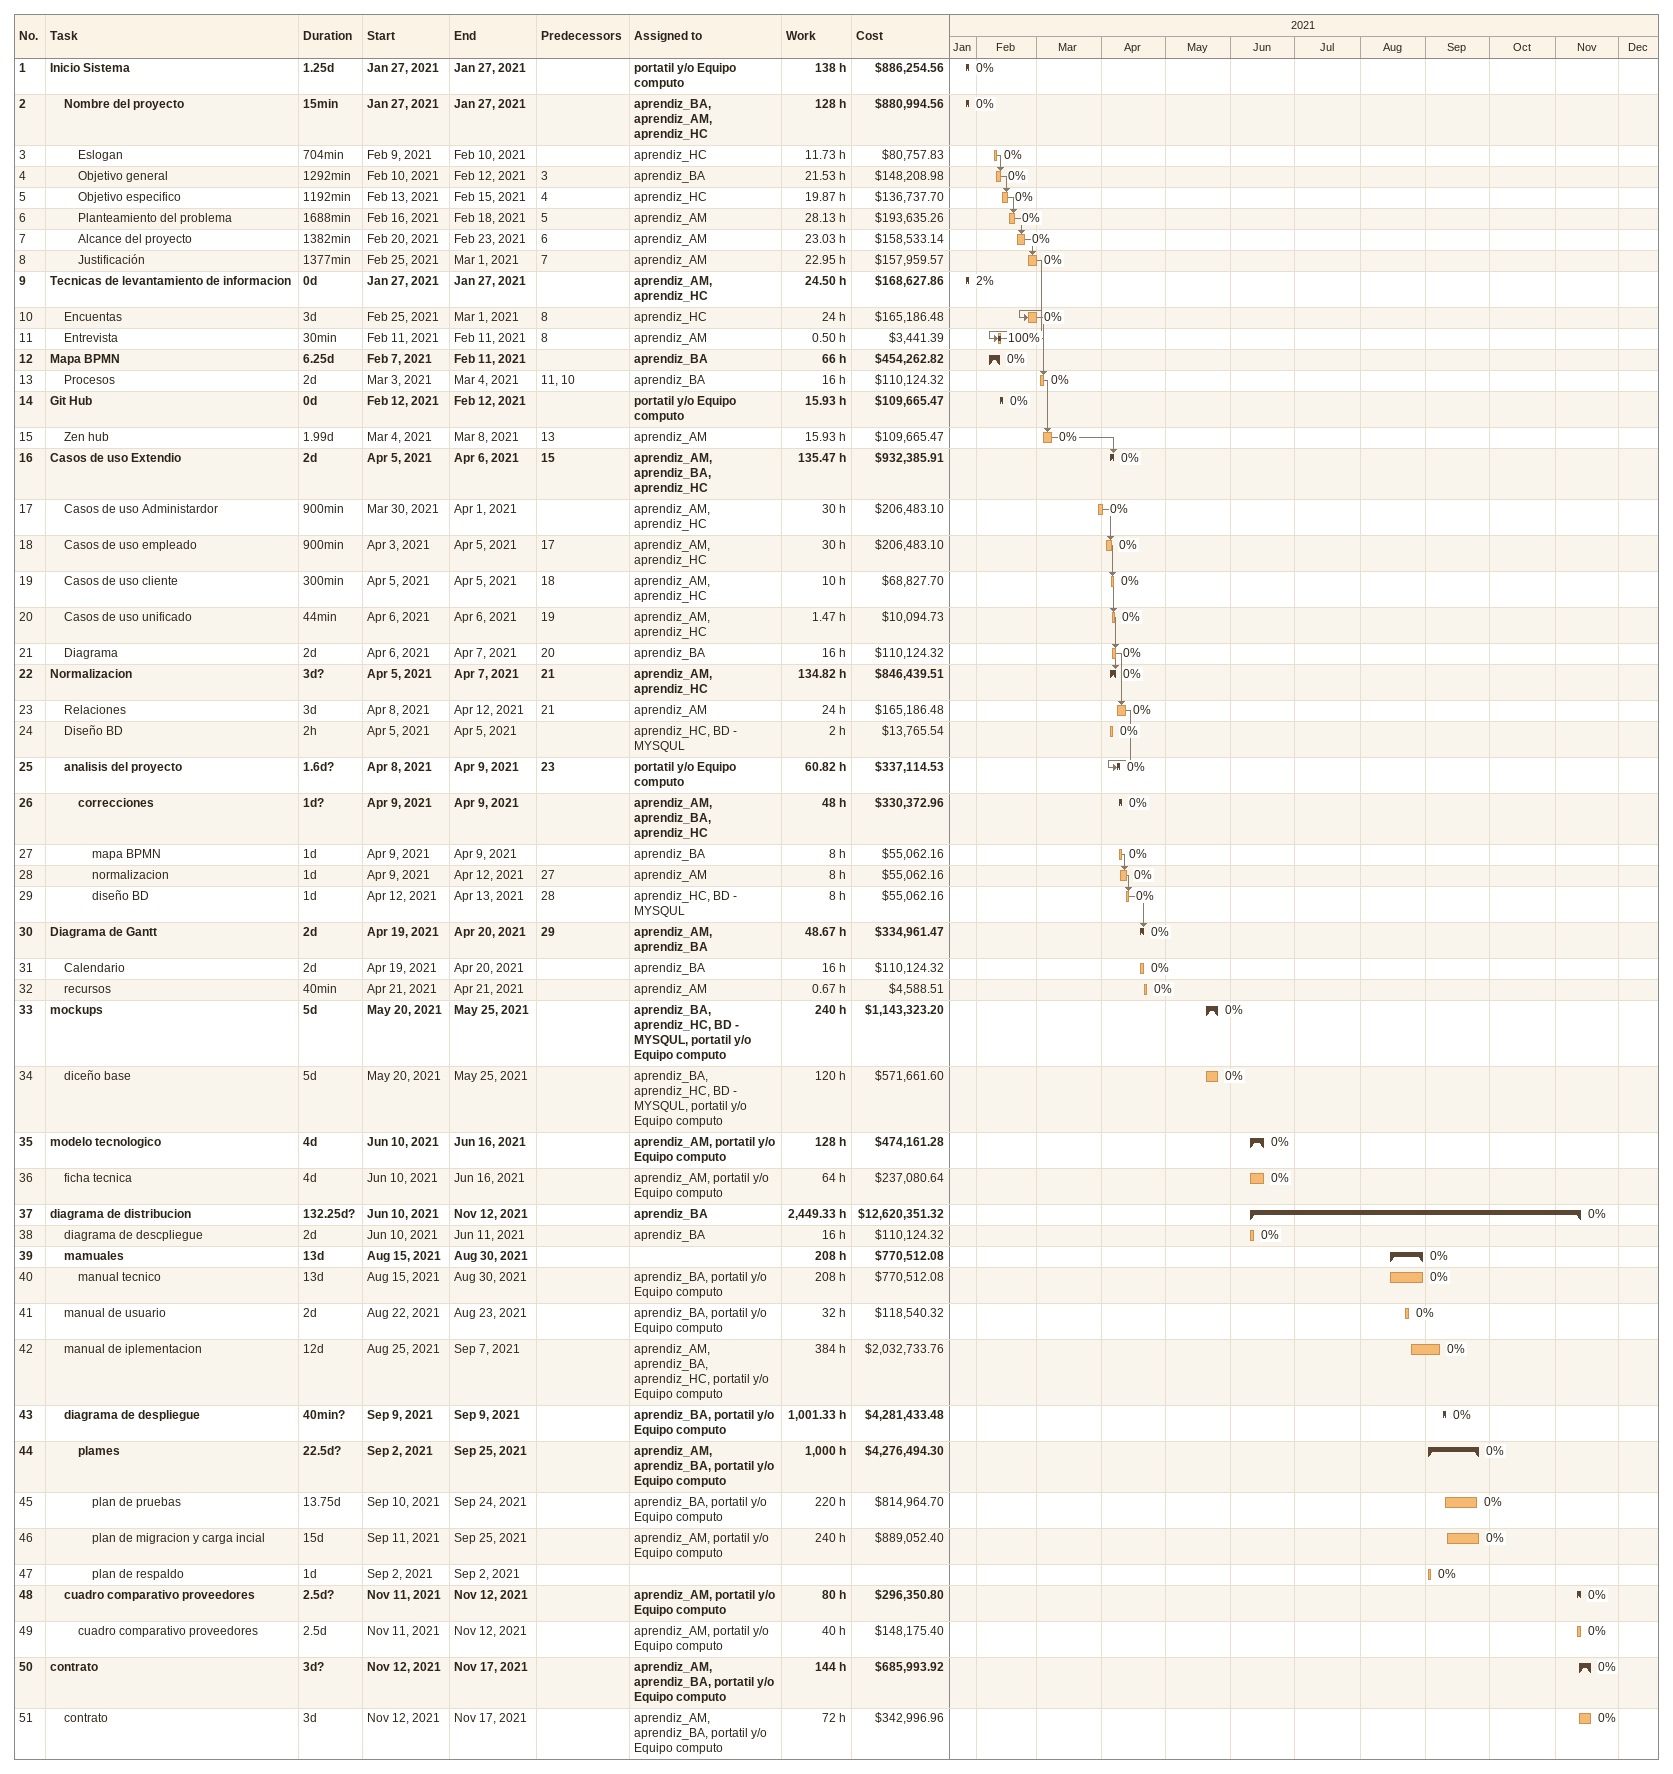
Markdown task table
| ID | Level | Task | Duration | Start | Finish | Predecessors | Resources | % complete | Work (h) | Cost ($) |
|---|---|---|---|---|---|---|---|---|---|---|
| 1 | 1 | **Inicio Sistema** | 1.25d | 2021-01-27 | 2021-01-27 |  | portatil y/o Equipo computo | 0 | 138 | 886254.56 |
| 2 | 2 | **Nombre del proyecto** | 15min | 2021-01-27 | 2021-01-27 |  | aprendiz_BA, aprendiz_AM, aprendiz_HC | 0 | 128 | 880994.56 |
| 3 | 3 | Eslogan | 704min | 2021-02-09 | 2021-02-10 |  | aprendiz_HC | 0 | 11.73 | 80757.83 |
| 4 | 3 | Objetivo general | 1292min | 2021-02-10 | 2021-02-12 | 3 | aprendiz_BA | 0 | 21.53 | 148208.98 |
| 5 | 3 | Objetivo especifico | 1192min | 2021-02-13 | 2021-02-15 | 4 | aprendiz_HC | 0 | 19.87 | 136737.70 |
| 6 | 3 | Planteamiento del problema | 1688min | 2021-02-16 | 2021-02-18 | 5 | aprendiz_AM | 0 | 28.13 | 193635.26 |
| 7 | 3 | Alcance del proyecto | 1382min | 2021-02-20 | 2021-02-23 | 6 | aprendiz_AM | 0 | 23.03 | 158533.14 |
| 8 | 3 | Justificación | 1377min | 2021-02-25 | 2021-03-01 | 7 | aprendiz_AM | 0 | 22.95 | 157959.57 |
| 9 | 1 | **Tecnicas de levantamiento de informacion** | 0d | 2021-01-27 | 2021-01-27 |  | aprendiz_AM, aprendiz_HC | 2 | 24.50 | 168627.86 |
| 10 | 2 | Encuentas | 3d | 2021-02-25 | 2021-03-01 | 8 | aprendiz_HC | 0 | 24 | 165186.48 |
| 11 | 2 | Entrevista | 30min | 2021-02-11 | 2021-02-11 | 8 | aprendiz_AM | 100 | 0.50 | 3441.39 |
| 12 | 1 | **Mapa BPMN** | 6.25d | 2021-02-07 | 2021-02-11 |  | aprendiz_BA | 0 | 66 | 454262.82 |
| 13 | 2 | Procesos | 2d | 2021-03-03 | 2021-03-04 | 11, 10 | aprendiz_BA | 0 | 16 | 110124.32 |
| 14 | 1 | **Git Hub** | 0d | 2021-02-12 | 2021-02-12 |  | portatil y/o Equipo computo | 0 | 15.93 | 109665.47 |
| 15 | 2 | Zen hub | 1.99d | 2021-03-04 | 2021-03-08 | 13 | aprendiz_AM | 0 | 15.93 | 109665.47 |
| 16 | 1 | **Casos de uso Extendio** | 2d | 2021-04-05 | 2021-04-06 | 15 | aprendiz_AM, aprendiz_BA, aprendiz_HC | 0 | 135.47 | 932385.91 |
| 17 | 2 | Casos de uso Administardor | 900min | 2021-03-30 | 2021-04-01 |  | aprendiz_AM, aprendiz_HC | 0 | 30 | 206483.10 |
| 18 | 2 | Casos de uso empleado | 900min | 2021-04-03 | 2021-04-05 | 17 | aprendiz_AM, aprendiz_HC | 0 | 30 | 206483.10 |
| 19 | 2 | Casos de uso cliente | 300min | 2021-04-05 | 2021-04-05 | 18 | aprendiz_AM, aprendiz_HC | 0 | 10 | 68827.70 |
| 20 | 2 | Casos de uso unificado | 44min | 2021-04-06 | 2021-04-06 | 19 | aprendiz_AM, aprendiz_HC | 0 | 1.47 | 10094.73 |
| 21 | 2 | Diagrama | 2d | 2021-04-06 | 2021-04-07 | 20 | aprendiz_BA | 0 | 16 | 110124.32 |
| 22 | 1 | **Normalizacion** | 3d? | 2021-04-05 | 2021-04-07 | 21 | aprendiz_AM, aprendiz_HC | 0 | 134.82 | 846439.51 |
| 23 | 2 | Relaciones | 3d | 2021-04-08 | 2021-04-12 | 21 | aprendiz_AM | 0 | 24 | 165186.48 |
| 24 | 2 | Diseño BD | 2h | 2021-04-05 | 2021-04-05 |  | aprendiz_HC, BD - MYSQUL | 0 | 2 | 13765.54 |
| 25 | 2 | **analisis del proyecto** | 1.6d? | 2021-04-08 | 2021-04-09 | 23 | portatil y/o Equipo computo | 0 | 60.82 | 337114.53 |
| 26 | 3 | **correcciones** | 1d? | 2021-04-09 | 2021-04-09 |  | aprendiz_AM, aprendiz_BA, aprendiz_HC | 0 | 48 | 330372.96 |
| 27 | 4 | mapa BPMN | 1d | 2021-04-09 | 2021-04-09 |  | aprendiz_BA | 0 | 8 | 55062.16 |
| 28 | 4 | normalizacion | 1d | 2021-04-09 | 2021-04-12 | 27 | aprendiz_AM | 0 | 8 | 55062.16 |
| 29 | 4 | diseño BD | 1d | 2021-04-12 | 2021-04-13 | 28 | aprendiz_HC, BD - MYSQUL | 0 | 8 | 55062.16 |
| 30 | 1 | **Diagrama de Gantt** | 2d | 2021-04-19 | 2021-04-20 | 29 | aprendiz_AM, aprendiz_BA | 0 | 48.67 | 334961.47 |
| 31 | 2 | Calendario | 2d | 2021-04-19 | 2021-04-20 |  | aprendiz_BA | 0 | 16 | 110124.32 |
| 32 | 2 | recursos | 40min | 2021-04-21 | 2021-04-21 |  | aprendiz_AM | 0 | 0.67 | 4588.51 |
| 33 | 1 | **mockups** | 5d | 2021-05-20 | 2021-05-25 |  | aprendiz_BA, aprendiz_HC, BD - MYSQUL, portatil y/o Equipo computo | 0 | 240 | 1143323.20 |
| 34 | 2 | diceño base | 5d | 2021-05-20 | 2021-05-25 |  | aprendiz_BA, aprendiz_HC, BD - MYSQUL, portatil y/o Equipo computo | 0 | 120 | 571661.60 |
| 35 | 1 | **modelo tecnologico** | 4d | 2021-06-10 | 2021-06-16 |  | aprendiz_AM, portatil y/o Equipo computo | 0 | 128 | 474161.28 |
| 36 | 2 | ficha tecnica | 4d | 2021-06-10 | 2021-06-16 |  | aprendiz_AM, portatil y/o Equipo computo | 0 | 64 | 237080.64 |
| 37 | 1 | **diagrama de distribucion** | 132.25d? | 2021-06-10 | 2021-11-12 |  | aprendiz_BA | 0 | 2449.33 | 12620351.32 |
| 38 | 2 | diagrama de descpliegue | 2d | 2021-06-10 | 2021-06-11 |  | aprendiz_BA | 0 | 16 | 110124.32 |
| 39 | 2 | **mamuales** | 13d | 2021-08-15 | 2021-08-30 |  |  | 0 | 208 | 770512.08 |
| 40 | 3 | manual tecnico | 13d | 2021-08-15 | 2021-08-30 |  | aprendiz_BA, portatil y/o Equipo computo | 0 | 208 | 770512.08 |
| 41 | 2 | manual de usuario | 2d | 2021-08-22 | 2021-08-23 |  | aprendiz_BA, portatil y/o Equipo computo | 0 | 32 | 118540.32 |
| 42 | 2 | manual de iplementacion | 12d | 2021-08-25 | 2021-09-07 |  | aprendiz_AM, aprendiz_BA, aprendiz_HC, portatil y/o Equipo computo | 0 | 384 | 2032733.76 |
| 43 | 2 | **diagrama de despliegue** | 40min? | 2021-09-09 | 2021-09-09 |  | aprendiz_BA, portatil y/o Equipo computo | 0 | 1001.33 | 4281433.48 |
| 44 | 3 | **plames** | 22.5d? | 2021-09-02 | 2021-09-25 |  | aprendiz_AM, aprendiz_BA, portatil y/o Equipo computo | 0 | 1000 | 4276494.30 |
| 45 | 4 | plan de pruebas | 13.75d | 2021-09-10 | 2021-09-24 |  | aprendiz_BA, portatil y/o Equipo computo | 0 | 220 | 814964.70 |
| 46 | 4 | plan de migracion y carga incial | 15d | 2021-09-11 | 2021-09-25 |  | aprendiz_AM, portatil y/o Equipo computo | 0 | 240 | 889052.40 |
| 47 | 4 | plan de respaldo | 1d | 2021-09-02 | 2021-09-02 |  |  | 0 |  |  |
| 48 | 2 | **cuadro comparativo proveedores** | 2.5d? | 2021-11-11 | 2021-11-12 |  | aprendiz_AM, portatil y/o Equipo computo | 0 | 80 | 296350.80 |
| 49 | 3 | cuadro comparativo proveedores | 2.5d | 2021-11-11 | 2021-11-12 |  | aprendiz_AM, portatil y/o Equipo computo | 0 | 40 | 148175.40 |
| 50 | 1 | **contrato** | 3d? | 2021-11-12 | 2021-11-17 |  | aprendiz_AM, aprendiz_BA, portatil y/o Equipo computo | 0 | 144 | 685993.92 |
| 51 | 2 | contrato | 3d | 2021-11-12 | 2021-11-17 |  | aprendiz_AM, aprendiz_BA, portatil y/o Equipo computo | 0 | 72 | 342996.96 |
